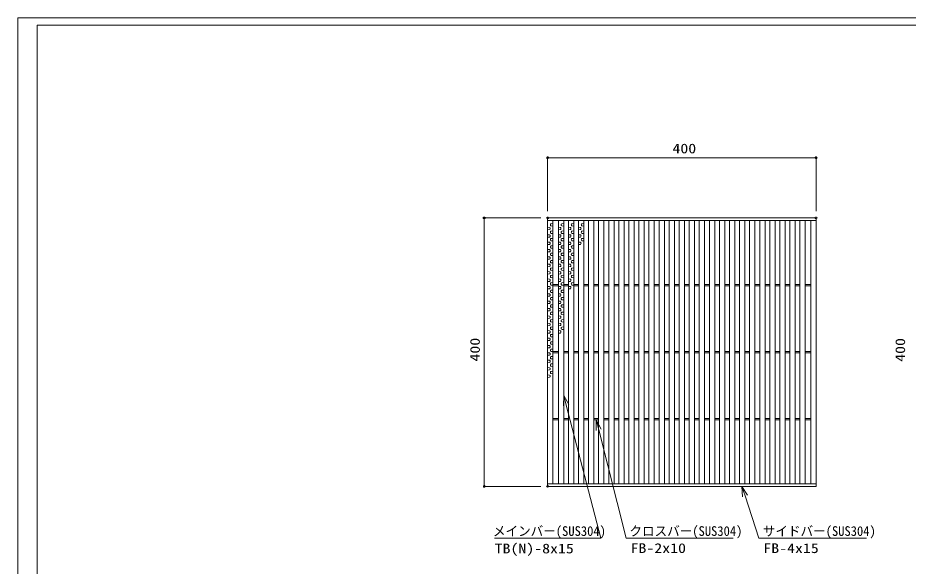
# Model space of a CAD drawing. Units: millimetres on the paper. Extents: x -216 to 216, y -153 to 153.
# Drawn here: x -215.3 to 50, y -10.8 to 152.6 of the extents above; entities that cross this region are included whole.
import ezdxf
from ezdxf.enums import TextEntityAlignment as Align

# ---------------------------------------------------------------- set-up
doc = ezdxf.new("R2010")
doc.units = ezdxf.units.MM
doc.header["$PDMODE"] = 32
doc.header["$PDSIZE"] = 0.5
for name, color, linetype, lineweight in [('0-0_A1FRAME', 1, 'Continuous', 9), ('0-2_蓋', 3, 'Continuous', 9), ('0-3_寸法', 4, 'Continuous', 9), ('0-4_0', 7, 'Continuous', 9)]:
    doc.layers.add(name, color=color, linetype=linetype, lineweight=lineweight)
doc.layers.add('0-5_Defpoints', color=7, linetype='Continuous')
doc.styles.add('ＭＳ ゴシック', font='')
doc.styles.get('ＭＳ ゴシック').set_extended_font_data('MS Gothic')

# ---------------------------------------------------------------- blocks, each defined once
blk = doc.blocks.new('_Dot')
at = {"layer": '0-4_0'}
for p, q in [((-0.5, 0), (-1, 0)), ((0.489, 0.1), (-0.489, 0.1)), ((0.399, 0.3), (-0.399, 0.3)), ((0.458, -0.199), (-0.458, -0.199)), ((0.3, -0.399), (-0.3, -0.399))]:
    blk.add_line(p, q, dxfattribs=at)
for points in [[(0.5, 0), (0.496, 0.063), (0.484, 0.124), (0.465, 0.184), (0.438, 0.241), (0.405, 0.294), (0.364, 0.342), (0.319, 0.385), (0.268, 0.422), (0.213, 0.452), (0.155, 0.476), (0.094, 0.491), (0.031, 0.499), (-0.031, 0.499), (-0.094, 0.491), (-0.155, 0.476), (-0.213, 0.452), (-0.268, 0.422), (-0.319, 0.385), (-0.364, 0.342), (-0.405, 0.294), (-0.438, 0.241), (-0.465, 0.184), (-0.484, 0.124), (-0.496, 0.063), (-0.5, 0), (0, 0)], [(-0.5, 0), (-0.496, -0.063), (-0.484, -0.124), (-0.465, -0.184), (-0.438, -0.241), (-0.405, -0.294), (-0.364, -0.342), (-0.319, -0.385), (-0.268, -0.422), (-0.213, -0.452), (-0.155, -0.476), (-0.094, -0.491), (-0.031, -0.499), (0.031, -0.499), (0.094, -0.491), (0.155, -0.476), (0.213, -0.452), (0.268, -0.422), (0.319, -0.385), (0.364, -0.342), (0.405, -0.294), (0.438, -0.241), (0.465, -0.184), (0.484, -0.124), (0.496, -0.063), (0.5, 0), (0, 0)]]:
    blk.add_lwpolyline(points, close=True, dxfattribs=at)
blk = doc.blocks.new('U33')
at = {"layer": '0-2_蓋'}
for p, q in [((0.2, 3.086), (0.8, 3.12)), ((-0.2, 1.986), (-0.8, 2.02)), ((-0.2, 1.314), (-0.8, 1.28)), ((0.2, 2.414), (0.8, 2.38)), ((0.2, 0.886), (0.8, 0.92)), ((0.2, 0.214), (0.8, 0.18)), ((-0.2, -0.214), (-0.8, -0.18)), ((-0.2, -0.886), (-0.8, -0.92)), ((-0.2, -2.414), (-0.8, -2.38)), ((0.2, -1.314), (0.8, -1.28)), ((0.2, -1.986), (0.8, -2.02)), ((-0.2, -3.086), (-0.8, -3.12))]:
    blk.add_line(p, q, dxfattribs=at)
for centre, start, end in [((0.484, 2.75), 130.27175, 229.72825), ((-0.484, 1.65), 310.27175, 49.72825), ((0.484, 0.55), 130.27175, 229.72825), ((-0.484, -0.55), 310.27175, 49.72825), ((-0.484, -2.75), 310.27175, 49.72825), ((0.484, -1.65), 130.27175, 229.72825)]:
    blk.add_arc(centre, 0.44, start, end, dxfattribs=at)
blk = doc.blocks.new('U32')
at = {"layer": '0-2_蓋'}
for p in [(0, 0), (0, -6.6), (0, -13.2), (0, -19.8), (0, -26.4), (0, -33), (0, -39.6)]:
    blk.add_blockref('U33', p, dxfattribs=at)
blk = doc.blocks.new('U34')
at = {"layer": '0-2_蓋'}
for p, q in [((0.2, 3.086), (0.8, 3.12)), ((-0.2, 1.986), (-0.8, 2.02)), ((-0.2, 1.314), (-0.8, 1.28)), ((0.2, 2.414), (0.8, 2.38)), ((0.2, 0.886), (0.8, 0.92)), ((0.2, 0.214), (0.8, 0.18)), ((-0.2, -0.214), (-0.8, -0.18)), ((-0.2, -0.886), (-0.8, -0.92)), ((-0.2, -2.414), (-0.8, -2.38)), ((0.2, -1.314), (0.8, -1.28)), ((0.2, -1.986), (0.8, -2.02)), ((-0.2, -3.086), (-0.8, -3.12))]:
    blk.add_line(p, q, dxfattribs=at)
for centre, start, end in [((0.484, 2.75), 130.27175, 229.72825), ((-0.484, 1.65), 310.27175, 49.72825), ((0.484, 0.55), 130.27175, 229.72825), ((-0.484, -0.55), 310.27175, 49.72825), ((-0.484, -2.75), 310.27175, 49.72825), ((0.484, -1.65), 130.27175, 229.72825)]:
    blk.add_arc(centre, 0.44, start, end, dxfattribs=at)
blk = doc.blocks.new('U35')
at = {"layer": '0-2_蓋'}
for p in [(0, 0), (0, -6.6), (0, -13.2), (0, -19.8), (0, -26.4)]:
    blk.add_blockref('U34', p, dxfattribs=at)
blk = doc.blocks.new('U37')
at = {"layer": '0-2_蓋'}
for p, q in [((0.2, 3.086), (0.8, 3.12)), ((-0.2, 1.986), (-0.8, 2.02)), ((-0.2, 1.314), (-0.8, 1.28)), ((0.2, 2.414), (0.8, 2.38)), ((0.2, 0.886), (0.8, 0.92)), ((0.2, 0.214), (0.8, 0.18)), ((-0.2, -0.214), (-0.8, -0.18)), ((-0.2, -0.886), (-0.8, -0.92)), ((-0.2, -2.414), (-0.8, -2.38)), ((0.2, -1.314), (0.8, -1.28)), ((0.2, -1.986), (0.8, -2.02)), ((-0.2, -3.086), (-0.8, -3.12))]:
    blk.add_line(p, q, dxfattribs=at)
for centre, start, end in [((0.484, 2.75), 130.27175, 229.72825), ((-0.484, 1.65), 310.27175, 49.72825), ((0.484, 0.55), 130.27175, 229.72825), ((-0.484, -0.55), 310.27175, 49.72825), ((-0.484, -2.75), 310.27175, 49.72825), ((0.484, -1.65), 130.27175, 229.72825)]:
    blk.add_arc(centre, 0.44, start, end, dxfattribs=at)
blk = doc.blocks.new('U36')
at = {"layer": '0-2_蓋'}
for p in [(0, 0), (0, -6.6), (0, -13.2)]:
    blk.add_blockref('U37', p, dxfattribs=at)
blk = doc.blocks.new('U31')
at = {"layer": '0-2_蓋'}
for p, q in [((0.2, 3.086), (0.8, 3.12)), ((-0.2, 1.986), (-0.8, 2.02)), ((-0.2, 1.314), (-0.8, 1.28)), ((0.2, 2.414), (0.8, 2.38)), ((0.2, 0.886), (0.8, 0.92)), ((0.2, 0.214), (0.8, 0.18)), ((-0.2, -0.214), (-0.8, -0.18)), ((-0.2, -0.886), (-0.8, -0.92)), ((-0.2, -2.414), (-0.8, -2.38)), ((0.2, -1.314), (0.8, -1.28)), ((0.2, -1.986), (0.8, -2.02)), ((-0.2, -3.086), (-0.8, -3.12))]:
    blk.add_line(p, q, dxfattribs=at)
for centre, start, end in [((0.484, 2.75), 130.27175, 229.72825), ((-0.484, 1.65), 310.27175, 49.72825), ((0.484, 0.55), 130.27175, 229.72825), ((-0.484, -0.55), 310.27175, 49.72825), ((-0.484, -2.75), 310.27175, 49.72825), ((0.484, -1.65), 130.27175, 229.72825)]:
    blk.add_arc(centre, 0.44, start, end, dxfattribs=at)
blk = doc.blocks.new('U30')
at = {"layer": '0-2_蓋'}
blk.add_blockref('U31', (0, 0), dxfattribs=at)
blk = doc.blocks.new('MLeader3')
at = {"layer": '0-3_寸法'}
for p, q in [((-52.651, 40.132), (-51.894, 37.229)), ((-41.91, -2.443), (-73.29, -2.443))]:
    blk.add_line(p, q, dxfattribs=at)
for points in [[(-52.672, 37.026), (-52.651, 40.132), (-51.116, 37.432)], [(-51.894, 37.229), (-41.55, -2.443), (-41.91, -2.443)]]:
    blk.add_lwpolyline(points, dxfattribs=at)
at = {"layer": '0-3_寸法', "style": 'ＭＳ ゴシック'}
for s, width, p in [('メインバー(SUS304)', 0.95, (-73.731, -2.598)), ('TB(N)-8x15', 1.2, (-73.23, -7.798))]:
    blk.add_text(s, height=2.889, dxfattribs=dict(at, width=width)).set_placement(p, align=Align.BOTTOM_LEFT)
blk = doc.blocks.new('MLeader4')
at = {"layer": '0-3_寸法'}
for p, q in [((-42.951, 32.821), (-42.219, 29.911)), ((-33.724, -2.443), (-2.177, -2.443))]:
    blk.add_line(p, q, dxfattribs=at)
for points in [[(-42.999, 29.715), (-42.951, 32.821), (-41.44, 30.107)], [(-42.219, 29.911), (-34.084, -2.443), (-33.724, -2.443)]]:
    blk.add_lwpolyline(points, dxfattribs=at)
at = {"layer": '0-3_寸法', "style": 'ＭＳ ゴシック'}
for s, width, p in [('クロスバー(SUS304)', 0.95, (-33.057, -2.598)), ('FB-2x10', 1.2, (-32.724, -7.689))]:
    blk.add_text(s, height=2.889, dxfattribs=dict(at, width=width)).set_placement(p, align=Align.BOTTOM_LEFT)
blk = doc.blocks.new('MLeader5')
at = {"layer": '0-3_寸法'}
for p, q in [((0.45, 13.021), (1.378, 10.168)), ((5.837, -2.443), (37.575, -2.443))]:
    blk.add_line(p, q, dxfattribs=at)
for points in [[(0.613, 9.919), (0.45, 13.021), (2.142, 10.416)], [(1.378, 10.168), (5.477, -2.443), (5.837, -2.443)]]:
    blk.add_lwpolyline(points, dxfattribs=at)
at = {"layer": '0-3_寸法', "style": 'ＭＳ ゴシック'}
for s, width, p in [('サイドバー(SUS304)', 0.95, (6.695, -2.598)), ('FB-4x15', 1.2, (6.837, -7.709))]:
    blk.add_text(s, height=2.889, dxfattribs=dict(at, width=width)).set_placement(p, align=Align.BOTTOM_LEFT)

msp = doc.modelspace()

# ---------------------------------------------------------------- linework, layer by layer
at = {"layer": '0-0_A1FRAME'}
msp.add_line((-209.583, 150.491), (-209.583, -150.491), dxfattribs=at)
msp.add_lwpolyline([(-215.33, 152.646), (-215.33, -152.646), (215.33, -152.646), (215.33, 152.646)], close=True, dxfattribs=at)
msp.add_lwpolyline([(199.525, -150.491), (199.525, 150.491), (-209.583, 150.491)], dxfattribs=at)
at = {"layer": '0-2_蓋'}
for p, q in [((-57.451, 13.021), (-57.451, 93.021)), ((-57.451, 93.021), (22.549, 93.021)), ((22.549, 13.021), (22.549, 93.021)), ((-57.451, 92.221), (22.549, 92.221)), ((-55.851, 13.821), (-55.851, 92.221)), ((-54.251, 13.821), (-54.251, 92.221)), ((-52.651, 13.821), (-52.651, 92.221)), ((-51.251, 13.821), (-51.251, 92.221)), ((-49.651, 13.821), (-49.651, 92.221)), ((-48.251, 13.821), (-48.251, 92.221)), ((-46.651, 13.821), (-46.651, 92.221)), ((-45.251, 13.821), (-45.251, 92.221)), ((-43.651, 13.821), (-43.651, 92.221)), ((-42.251, 13.821), (-42.251, 92.221)), ((-40.651, 13.821), (-40.651, 92.221)), ((-39.251, 13.821), (-39.251, 92.221)), ((-37.651, 13.821), (-37.651, 92.221)), ((-36.251, 13.821), (-36.251, 92.221)), ((-34.651, 13.821), (-34.651, 92.221)), ((-33.251, 13.821), (-33.251, 92.221)), ((-31.651, 13.821), (-31.651, 92.221)), ((-30.251, 13.821), (-30.251, 92.221)), ((-28.651, 13.821), (-28.651, 92.221)), ((-27.251, 13.821), (-27.251, 92.221)), ((-25.651, 13.821), (-25.651, 92.221)), ((-24.251, 13.821), (-24.251, 92.221)), ((-22.651, 13.821), (-22.651, 92.221)), ((-21.251, 13.821), (-21.251, 92.221)), ((-19.651, 13.821), (-19.651, 92.221)), ((-18.251, 13.821), (-18.251, 92.221)), ((-16.651, 13.821), (-16.651, 92.221)), ((-15.251, 13.821), (-15.251, 92.221)), ((-13.651, 13.821), (-13.651, 92.221)), ((-12.251, 13.821), (-12.251, 92.221)), ((-10.651, 13.821), (-10.651, 92.221)), ((-9.251, 13.821), (-9.251, 92.221)), ((-7.651, 13.821), (-7.651, 92.221)), ((-6.251, 13.821), (-6.251, 92.221)), ((-4.651, 13.821), (-4.651, 92.221)), ((-3.251, 13.821), (-3.251, 92.221)), ((-1.651, 13.821), (-1.651, 92.221)), ((-0.251, 13.821), (-0.251, 92.221)), ((1.349, 13.821), (1.349, 92.221)), ((2.749, 13.821), (2.749, 92.221)), ((4.349, 13.821), (4.349, 92.221)), ((5.749, 13.821), (5.749, 92.221)), ((7.349, 13.821), (7.349, 92.221)), ((8.749, 13.821), (8.749, 92.221)), ((10.349, 13.821), (10.349, 92.221)), ((11.749, 13.821), (11.749, 92.221)), ((13.349, 13.821), (13.349, 92.221)), ((14.749, 13.821), (14.749, 92.221)), ((16.349, 13.821), (16.349, 92.221)), ((17.749, 13.821), (17.749, 92.221)), ((19.349, 13.821), (19.349, 92.221)), ((20.949, 13.821), (20.949, 92.221)), ((-55.851, 73.221), (-54.251, 73.221)), ((-55.851, 72.821), (-54.251, 72.821)), ((-52.651, 73.221), (-51.251, 73.221)), ((-52.651, 72.821), (-51.251, 72.821)), ((-49.651, 73.221), (-48.251, 73.221)), ((-49.651, 72.821), (-48.251, 72.821)), ((-46.651, 73.221), (-45.251, 73.221)), ((-46.651, 72.821), (-45.251, 72.821)), ((-43.651, 73.221), (-42.251, 73.221)), ((-43.651, 72.821), (-42.251, 72.821)), ((-40.651, 73.221), (-39.251, 73.221)), ((-40.651, 72.821), (-39.251, 72.821)), ((-37.651, 73.221), (-36.251, 73.221)), ((-37.651, 72.821), (-36.251, 72.821)), ((-34.651, 73.221), (-33.251, 73.221)), ((-34.651, 72.821), (-33.251, 72.821)), ((-31.651, 73.221), (-30.251, 73.221)), ((-31.651, 72.821), (-30.251, 72.821)), ((-28.651, 73.221), (-27.251, 73.221)), ((-28.651, 72.821), (-27.251, 72.821)), ((-25.651, 73.221), (-24.251, 73.221)), ((-25.651, 72.821), (-24.251, 72.821)), ((-22.651, 73.221), (-21.251, 73.221)), ((-22.651, 72.821), (-21.251, 72.821)), ((-19.651, 73.221), (-18.251, 73.221)), ((-19.651, 72.821), (-18.251, 72.821)), ((-16.651, 73.221), (-15.251, 73.221)), ((-16.651, 72.821), (-15.251, 72.821)), ((-13.651, 73.221), (-12.251, 73.221)), ((-13.651, 72.821), (-12.251, 72.821)), ((-10.651, 73.221), (-9.251, 73.221)), ((-10.651, 72.821), (-9.251, 72.821)), ((-7.651, 73.221), (-6.251, 73.221)), ((-7.651, 72.821), (-6.251, 72.821)), ((-4.651, 73.221), (-3.251, 73.221)), ((-4.651, 72.821), (-3.251, 72.821)), ((-1.651, 73.221), (-0.251, 73.221)), ((-1.651, 72.821), (-0.251, 72.821)), ((1.349, 73.221), (2.749, 73.221)), ((1.349, 72.821), (2.749, 72.821)), ((4.349, 73.221), (5.749, 73.221)), ((4.349, 72.821), (5.749, 72.821)), ((7.349, 73.221), (8.749, 73.221)), ((7.349, 72.821), (8.749, 72.821)), ((10.349, 73.221), (11.749, 73.221)), ((10.349, 72.821), (11.749, 72.821)), ((13.349, 73.221), (14.749, 73.221)), ((13.349, 72.821), (14.749, 72.821)), ((16.349, 73.221), (17.749, 73.221)), ((16.349, 72.821), (17.749, 72.821)), ((19.349, 73.221), (20.949, 73.221)), ((19.349, 72.821), (20.949, 72.821)), ((-55.851, 53.221), (-54.251, 53.221)), ((-52.651, 53.221), (-51.251, 53.221)), ((-49.651, 53.221), (-48.251, 53.221)), ((-46.651, 53.221), (-45.251, 53.221)), ((-43.651, 53.221), (-42.251, 53.221)), ((-40.651, 53.221), (-39.251, 53.221)), ((-37.651, 53.221), (-36.251, 53.221)), ((-34.651, 53.221), (-33.251, 53.221)), ((-31.651, 53.221), (-30.251, 53.221)), ((-28.651, 53.221), (-27.251, 53.221)), ((-25.651, 53.221), (-24.251, 53.221)), ((-22.651, 53.221), (-21.251, 53.221)), ((-19.651, 53.221), (-18.251, 53.221)), ((-16.651, 53.221), (-15.251, 53.221)), ((-13.651, 53.221), (-12.251, 53.221)), ((-10.651, 53.221), (-9.251, 53.221)), ((-7.651, 53.221), (-6.251, 53.221)), ((-4.651, 53.221), (-3.251, 53.221)), ((-1.651, 53.221), (-0.251, 53.221)), ((1.349, 53.221), (2.749, 53.221)), ((4.349, 53.221), (5.749, 53.221)), ((7.349, 53.221), (8.749, 53.221)), ((10.349, 53.221), (11.749, 53.221)), ((13.349, 53.221), (14.749, 53.221)), ((16.349, 53.221), (17.749, 53.221)), ((19.349, 53.221), (20.949, 53.221)), ((-55.851, 52.821), (-54.251, 52.821)), ((-52.651, 52.821), (-51.251, 52.821)), ((-49.651, 52.821), (-48.251, 52.821)), ((-46.651, 52.821), (-45.251, 52.821)), ((-43.651, 52.821), (-42.251, 52.821)), ((-40.651, 52.821), (-39.251, 52.821)), ((-37.651, 52.821), (-36.251, 52.821)), ((-34.651, 52.821), (-33.251, 52.821)), ((-31.651, 52.821), (-30.251, 52.821)), ((-28.651, 52.821), (-27.251, 52.821)), ((-25.651, 52.821), (-24.251, 52.821)), ((-22.651, 52.821), (-21.251, 52.821)), ((-19.651, 52.821), (-18.251, 52.821)), ((-16.651, 52.821), (-15.251, 52.821)), ((-13.651, 52.821), (-12.251, 52.821)), ((-10.651, 52.821), (-9.251, 52.821)), ((-7.651, 52.821), (-6.251, 52.821)), ((-4.651, 52.821), (-3.251, 52.821)), ((-1.651, 52.821), (-0.251, 52.821)), ((1.349, 52.821), (2.749, 52.821)), ((4.349, 52.821), (5.749, 52.821)), ((7.349, 52.821), (8.749, 52.821)), ((10.349, 52.821), (11.749, 52.821)), ((13.349, 52.821), (14.749, 52.821)), ((16.349, 52.821), (17.749, 52.821)), ((19.349, 52.821), (20.949, 52.821)), ((-55.851, 33.221), (-54.251, 33.221)), ((-55.851, 32.821), (-54.251, 32.821)), ((-52.651, 33.221), (-51.251, 33.221)), ((-52.651, 32.821), (-51.251, 32.821)), ((-49.651, 33.221), (-48.251, 33.221)), ((-49.651, 32.821), (-48.251, 32.821)), ((-46.651, 33.221), (-45.251, 33.221)), ((-46.651, 32.821), (-45.251, 32.821)), ((-43.651, 33.221), (-42.251, 33.221)), ((-43.651, 32.821), (-42.251, 32.821)), ((-40.651, 33.221), (-39.251, 33.221)), ((-40.651, 32.821), (-39.251, 32.821)), ((-37.651, 33.221), (-36.251, 33.221)), ((-37.651, 32.821), (-36.251, 32.821)), ((-34.651, 33.221), (-33.251, 33.221)), ((-34.651, 32.821), (-33.251, 32.821)), ((-31.651, 33.221), (-30.251, 33.221)), ((-31.651, 32.821), (-30.251, 32.821)), ((-28.651, 33.221), (-27.251, 33.221)), ((-28.651, 32.821), (-27.251, 32.821)), ((-25.651, 33.221), (-24.251, 33.221)), ((-25.651, 32.821), (-24.251, 32.821)), ((-22.651, 33.221), (-21.251, 33.221)), ((-22.651, 32.821), (-21.251, 32.821)), ((-19.651, 33.221), (-18.251, 33.221)), ((-19.651, 32.821), (-18.251, 32.821)), ((-16.651, 33.221), (-15.251, 33.221)), ((-16.651, 32.821), (-15.251, 32.821)), ((-13.651, 33.221), (-12.251, 33.221)), ((-13.651, 32.821), (-12.251, 32.821)), ((-10.651, 33.221), (-9.251, 33.221)), ((-10.651, 32.821), (-9.251, 32.821)), ((-7.651, 33.221), (-6.251, 33.221)), ((-7.651, 32.821), (-6.251, 32.821)), ((-4.651, 33.221), (-3.251, 33.221)), ((-4.651, 32.821), (-3.251, 32.821)), ((-1.651, 33.221), (-0.251, 33.221)), ((-1.651, 32.821), (-0.251, 32.821)), ((1.349, 33.221), (2.749, 33.221)), ((1.349, 32.821), (2.749, 32.821)), ((4.349, 33.221), (5.749, 33.221)), ((4.349, 32.821), (5.749, 32.821)), ((7.349, 33.221), (8.749, 33.221)), ((7.349, 32.821), (8.749, 32.821)), ((10.349, 33.221), (11.749, 33.221)), ((10.349, 32.821), (11.749, 32.821)), ((13.349, 33.221), (14.749, 33.221)), ((13.349, 32.821), (14.749, 32.821)), ((16.349, 33.221), (17.749, 33.221)), ((16.349, 32.821), (17.749, 32.821)), ((19.349, 33.221), (20.949, 33.221)), ((19.349, 32.821), (20.949, 32.821)), ((-57.451, 13.821), (22.549, 13.821)), ((-57.451, 13.021), (22.549, 13.021))]:
    msp.add_line(p, q, dxfattribs=at)
at = {"layer": '0-3_寸法'}
for p, q in [((-57.451, 95.021), (-57.451, 110.954)), ((-56.951, 110.954), (22.049, 110.954)), ((22.549, 95.021), (22.549, 110.954)), ((-59.451, 93.021), (-76.339, 93.021)), ((-76.339, 13.521), (-76.339, 92.521)), ((-59.451, 13.021), (-76.339, 13.021))]:
    msp.add_line(p, q, dxfattribs=at)
at = {"layer": '0-5_Defpoints'}
for p in [(22.549, 110.954), (-76.339, 93.021), (-57.451, 93.021), (-57.451, 93.021), (22.549, 93.021), (-57.451, 13.021)]:
    msp.add_point(p, dxfattribs=at)

# ---------------------------------------------------------------- block references
at = {"layer": '0-2_蓋'}
for name, p in [('U32', (-56.651, 88.206)), ('U35', (-53.451, 88.206)), ('U36', (-50.451, 88.206)), ('U30', (-47.451, 88.206))]:
    msp.add_blockref(name, p, dxfattribs=at)
at = {"layer": '0-3_寸法', "xscale": 0.5, "yscale": 0.5}
for p, rotation in [((-57.451, 110.954), 180), ((-76.339, 93.021), 90), ((-76.339, 13.021), 270)]:
    msp.add_blockref('_Dot', p, dxfattribs=dict(at, rotation=rotation))
msp.add_blockref('_Dot', (22.549, 110.954), dxfattribs=at)
at = {"layer": '0-3_寸法'}
for name in ['MLeader3', 'MLeader4', 'MLeader5']:
    msp.add_blockref(name, (0, 0), dxfattribs=at)

# ---------------------------------------------------------------- texts
at = {"layer": '0-3_寸法', "style": 'ＭＳ ゴシック', "width": 1.2}
msp.add_text('400', height=2.889, dxfattribs=at).set_placement((-20.251, 111.398), align=Align.BOTTOM_LEFT)
for p in [(-76.784, 50.221), (49.947, 50.141)]:
    msp.add_text('400', height=2.889, rotation=90, dxfattribs=at).set_placement(p, align=Align.BOTTOM_LEFT)

doc.saveas('drawing.dxf')
